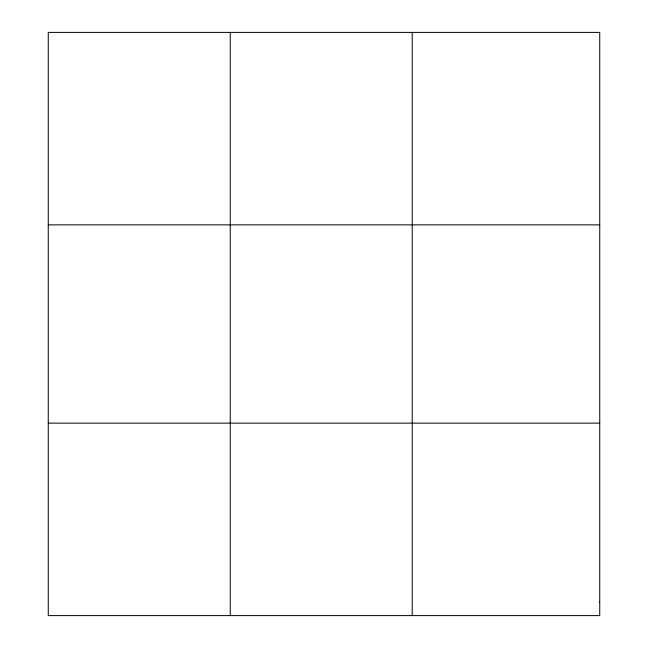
<?xml version="1.0" encoding="UTF-8"?>
<svg xmlns="http://www.w3.org/2000/svg" width="648" height="648" viewBox="0 0 648 648"><rect width="100%" height="100%" fill="white"/><g stroke="black" fill="none" stroke-linecap="round" stroke-linejoin="round"><path stroke-width="0.97" d="M230.251 615.6L230.251 32.4M412.233 615.6L412.233 32.4M48.26 224.856L599.74 224.856M48.26 423.144L599.74 423.144M599.74 601.854L599.74 615.6L48.26 615.6L48.26 32.4L599.74 32.4L599.74 601.854"/></g></svg>
